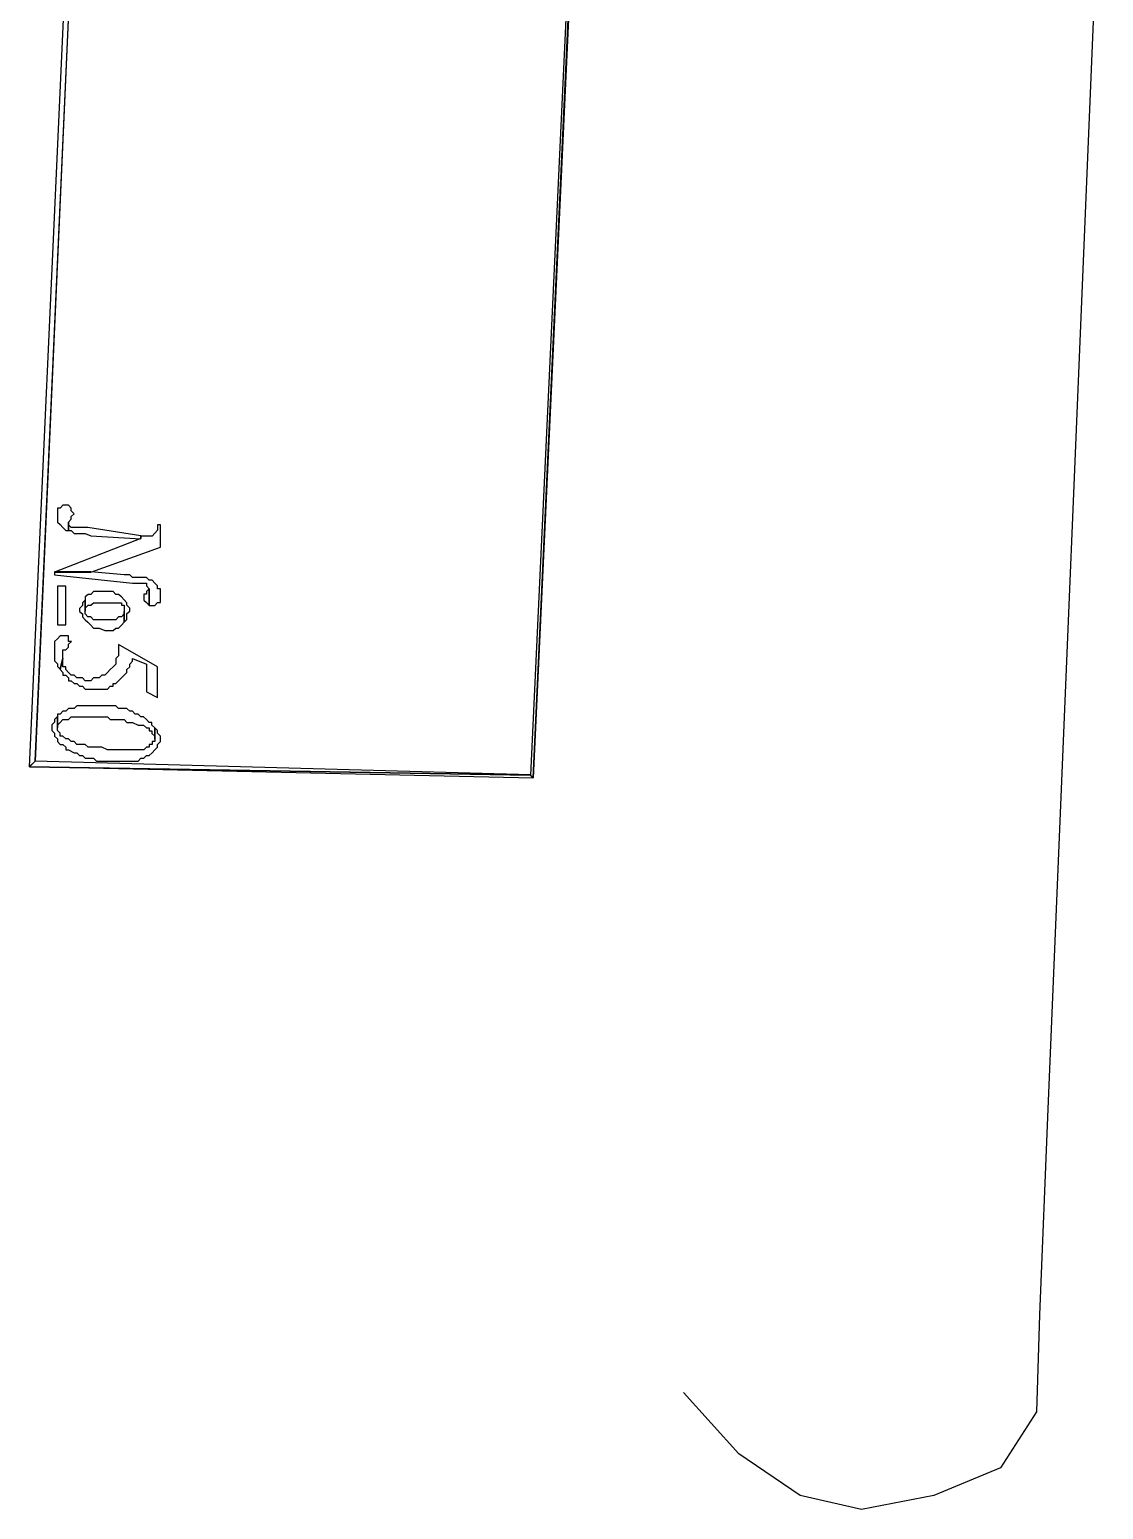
# Model space of a CAD drawing. Extents: x 212106 to 638151, y -1311344 to 1260505.
# Drawn here: x 235892 to 263463, y -248868 to -210872 of the extents above; entities that cross this region are included whole.
import ezdxf

# ---------------------------------------------------------------- set-up
doc = ezdxf.new("R2010")
doc.units = 0
doc.header["$MEASUREMENT"] = 0
doc.layers.add('at_Entity', color=7, linetype='Continuous')

msp = doc.modelspace()

# ---------------------------------------------------------------- linework, layer by layer
at = {"layer": 'at_Entity', "color": 0}
for p, q in [((235892, -229799), (241534, -105661)), ((235892, -229799), (241534, -105661)), ((241534, -105661), (236035, -229655)), ((241534, -105661), (236035, -229655)), ((241534, -105661), (236035, -229655)), ((241534, -105661), (236035, -229655)), ((236035, -229655), (241606, -105804)), ((236035, -229655), (241606, -105804)), ((254534, -106231), (248749, -230016)), ((254534, -106231), (248749, -230016)), ((254605, -106161), (248820, -230087)), ((254605, -106161), (248820, -230087)), ((248820, -230088), (254534, -106231)), ((248820, -230088), (254534, -106231)), ((248820, -230087), (254534, -106233)), ((248820, -230087), (254534, -106233)), ((263463, -204371), (262034, -238580)), ((236677, -223161), (236606, -223161)), ((236606, -223161), (236606, -223227)), ((236606, -223227), (236606, -223302)), ((236606, -223302), (236606, -223376)), ((236606, -223376), (236606, -223442)), ((236749, -223087), (236677, -223161)), ((236677, -223161), (236677, -223161)), ((236820, -223087), (236749, -223087)), ((236891, -223087), (236820, -223087)), ((236820, -223087), (236820, -223087)), ((236963, -223161), (236891, -223087)), ((236963, -223227), (236963, -223161)), ((237034, -223302), (236963, -223227)), ((236963, -223376), (237034, -223302)), ((236963, -223442), (236963, -223376)), ((237034, -223302), (237034, -223302)), ((236606, -223442), (236606, -223517)), ((236606, -223517), (236677, -223583)), ((236677, -223583), (236677, -223583)), ((236677, -223583), (236749, -223657)), ((236749, -223657), (236820, -223732)), ((236820, -223732), (236891, -223732)), ((236891, -223517), (236963, -223442)), ((236891, -223732), (236891, -223517)), ((236891, -223517), (236891, -223517)), ((236891, -223517), (236891, -223517)), ((236891, -223592), (236891, -223518)), ((236891, -223518), (236891, -223732)), ((236963, -223658), (236891, -223592)), ((236891, -223732), (236891, -223732)), ((236891, -223732), (236963, -223732)), ((237034, -223658), (236963, -223658)), ((236963, -223658), (236963, -223658)), ((236963, -223732), (237034, -223807)), ((237105, -223658), (237034, -223658)), ((237177, -223658), (237105, -223658)), ((237248, -223658), (237177, -223658)), ((237391, -223658), (237248, -223658)), ((238748, -223873), (237391, -223658)), ((237391, -223658), (237391, -223658)), ((239178, -223728), (239106, -223802)), ((239249, -223587), (239178, -223587)), ((239178, -223587), (239178, -223587)), ((239178, -223587), (239178, -223662)), ((239178, -223662), (239178, -223728)), ((239178, -223728), (239178, -223728)), ((239249, -224158), (239249, -223587)), ((238749, -223943), (236534, -224802)), ((237034, -223807), (237105, -223807)), ((237105, -223807), (237177, -223807)), ((237177, -223807), (237248, -223807)), ((237248, -223807), (237320, -223807)), ((237320, -223807), (237462, -223873)), ((237462, -223873), (238748, -223947)), ((237463, -224802), (239249, -224158)), ((238748, -223947), (238748, -223873)), ((238892, -223877), (238749, -223877)), ((238749, -223877), (238749, -223943)), ((238963, -223877), (238892, -223877)), ((239035, -223877), (238963, -223877)), ((239106, -223802), (239035, -223877)), ((239035, -223877), (239035, -223877)), ((237463, -224798), (236534, -224798)), ((236534, -224798), (236534, -224873)), ((236534, -224802), (237463, -224802)), ((236534, -224873), (238535, -225087)), ((238320, -224873), (237463, -224798)), ((238464, -224873), (238320, -224873)), ((238535, -224939), (238464, -224873)), ((236820, -225159), (236606, -225159)), ((236606, -225159), (236606, -226158)), ((236820, -226158), (236820, -225159)), ((237534, -225299), (237463, -225373)), ((237606, -225299), (237534, -225299)), ((237677, -225299), (237606, -225299)), ((237749, -225299), (237677, -225299)), ((237820, -225299), (237749, -225299)), ((237892, -225299), (237820, -225299)), ((237964, -225299), (237892, -225299)), ((238035, -225299), (237964, -225299)), ((238106, -225373), (238035, -225299)), ((238607, -224939), (238535, -224939)), ((238535, -225087), (238607, -225087)), ((238678, -224939), (238607, -224939)), ((238607, -225087), (238678, -225087)), ((238749, -224939), (238678, -224939)), ((238678, -225087), (238749, -225087)), ((238820, -224939), (238749, -224939)), ((238749, -225087), (238820, -225087)), ((238892, -224939), (238820, -224939)), ((238820, -225087), (238892, -225087)), ((238963, -225229), (238891, -225303)), ((238891, -225303), (238891, -225369)), ((238963, -225013), (238892, -224939)), ((238892, -224939), (238892, -224939)), ((238892, -225087), (238892, -225153)), ((238892, -225153), (238963, -225228)), ((239035, -225013), (238963, -225013)), ((238963, -225228), (238963, -225657)), ((238963, -225658), (238963, -225229)), ((238963, -225229), (238963, -225229)), ((239106, -225087), (239035, -225013)), ((239178, -225153), (239106, -225087)), ((239178, -225228), (239178, -225153)), ((239178, -225153), (239178, -225153)), ((239249, -225228), (239178, -225228)), ((239249, -225302), (239249, -225228)), ((239249, -225368), (239249, -225302)), ((237249, -225660), (237177, -225735)), ((237320, -225520), (237249, -225594)), ((237249, -225594), (237249, -225594)), ((237249, -225594), (237249, -225660)), ((237320, -225809), (237320, -225520)), ((237392, -225373), (237321, -225439)), ((237321, -225439), (237321, -225513)), ((237321, -225513), (237321, -225802)), ((237321, -225728), (237392, -225654)), ((237463, -225373), (237392, -225373)), ((237392, -225373), (237392, -225373)), ((237392, -225654), (237463, -225654)), ((237463, -225654), (237534, -225588)), ((237534, -225588), (237534, -225588)), ((237534, -225588), (237606, -225588)), ((237606, -225588), (237677, -225588)), ((237677, -225588), (237749, -225588)), ((237749, -225588), (237820, -225588)), ((237820, -225588), (237892, -225588)), ((237892, -225588), (238035, -225588)), ((238035, -225588), (238035, -225588)), ((238035, -225588), (238106, -225588)), ((238177, -225373), (238106, -225373)), ((238106, -225588), (238249, -225588)), ((238249, -225439), (238177, -225373)), ((238320, -225513), (238249, -225439)), ((238249, -225439), (238249, -225439)), ((238249, -225588), (238249, -225654)), ((238249, -225654), (238320, -225654)), ((238392, -225588), (238320, -225513)), ((238320, -225654), (238320, -225728)), ((238392, -225654), (238392, -225588)), ((238463, -225728), (238392, -225654)), ((238392, -225654), (238392, -225654)), ((238891, -225369), (238821, -225369)), ((238821, -225369), (238821, -225444)), ((238821, -225444), (238821, -225444)), ((238821, -225444), (238821, -225518)), ((238821, -225518), (238891, -225584)), ((238891, -225584), (238963, -225658)), ((238963, -225657), (239035, -225657)), ((239035, -225657), (239035, -225657)), ((239035, -225657), (239106, -225657)), ((239106, -225657), (239178, -225582)), ((239178, -225582), (239178, -225582)), ((239178, -225582), (239249, -225582)), ((239249, -225442), (239249, -225368)), ((239249, -225516), (239249, -225442)), ((239249, -225582), (239249, -225516)), ((237177, -225735), (237177, -225809)), ((237177, -225809), (237249, -225875)), ((237249, -225875), (237249, -225949)), ((237249, -225949), (237249, -225949)), ((237249, -225949), (237320, -226023)), ((237320, -225875), (237320, -225809)), ((237391, -225949), (237320, -225875)), ((237320, -225875), (237320, -225875)), ((237320, -226023), (237391, -226089)), ((237321, -225802), (237321, -225728)), ((237321, -225728), (237321, -225728)), ((237462, -225949), (237391, -225949)), ((237534, -226023), (237462, -225949)), ((237605, -226023), (237534, -226023)), ((237677, -226023), (237605, -226023)), ((237605, -226023), (237605, -226023)), ((237749, -226023), (237677, -226023)), ((237820, -226023), (237749, -226023)), ((237891, -226023), (237820, -226023)), ((237962, -226023), (237891, -226023)), ((238105, -226023), (237962, -226023)), ((238177, -225949), (238105, -226023)), ((238105, -226023), (238105, -226023)), ((238248, -225949), (238177, -225949)), ((238320, -225875), (238248, -225949)), ((238320, -225728), (238320, -225802)), ((238320, -225802), (238320, -226083)), ((238320, -226089), (238320, -225809)), ((238320, -225809), (238320, -225809)), ((238320, -225809), (238320, -225875)), ((238320, -225875), (238320, -225875)), ((238320, -226083), (238392, -226017)), ((238392, -225868), (238463, -225802)), ((238392, -225943), (238392, -225868)), ((238392, -226017), (238392, -225943)), ((238463, -225802), (238463, -225728)), ((236606, -226158), (236820, -226158)), ((236678, -226440), (236606, -226514)), ((236749, -226440), (236678, -226440)), ((236820, -226440), (236749, -226440)), ((236892, -226440), (236820, -226440)), ((236892, -226514), (236892, -226440)), ((237391, -226089), (237391, -226089)), ((237391, -226089), (237462, -226164)), ((237462, -226164), (237462, -226164)), ((237462, -226164), (237534, -226238)), ((237534, -226238), (237605, -226238)), ((237605, -226238), (237677, -226238)), ((237677, -226238), (237820, -226304)), ((237820, -226304), (237891, -226304)), ((237891, -226304), (237962, -226304)), ((237962, -226304), (238034, -226304)), ((238034, -226304), (238105, -226238)), ((238105, -226238), (238177, -226238)), ((238177, -226238), (238248, -226164)), ((238177, -226238), (238177, -226238)), ((238248, -226164), (238320, -226089)), ((238320, -226089), (238320, -226089)), ((236606, -226514), (236535, -226580)), ((236535, -226580), (236535, -226654)), ((236535, -226654), (236535, -226728)), ((236535, -226728), (236535, -226794)), ((236535, -226794), (236535, -226869)), ((236606, -226514), (236606, -226514)), ((236749, -226869), (236749, -226794)), ((236749, -226794), (236820, -226794)), ((236820, -226794), (236892, -226728)), ((236892, -226580), (236892, -226514)), ((236964, -226580), (236892, -226580)), ((236892, -226654), (236964, -226580)), ((236892, -226728), (236892, -226654)), ((236892, -226654), (236892, -226654)), ((239177, -227230), (238177, -226661)), ((238177, -226661), (238177, -226735)), ((238177, -226735), (238177, -226801)), ((238177, -226801), (238177, -226875)), ((236535, -226869), (236535, -226943)), ((236535, -226943), (236535, -227009)), ((236535, -227009), (236535, -227083)), ((236535, -227083), (236606, -227157)), ((236606, -227157), (236606, -227223)), ((236748, -227016), (236677, -227304)), ((236678, -227297), (236749, -227009)), ((236748, -227090), (236748, -227016)), ((236748, -227164), (236748, -227090)), ((236748, -227230), (236748, -227164)), ((236749, -226943), (236749, -226869)), ((236749, -227009), (236749, -226943)), ((236749, -227009), (236749, -227009)), ((238105, -227164), (238035, -227230)), ((238177, -226950), (238105, -227016)), ((238105, -227016), (238105, -227016)), ((238105, -227016), (238105, -227090)), ((238105, -227090), (238105, -227164)), ((238177, -226875), (238177, -226950)), ((238462, -227164), (238534, -227090)), ((238462, -227230), (238462, -227164)), ((238534, -227090), (238534, -227016)), ((238534, -227016), (238891, -227164)), ((238891, -227164), (238891, -227873)), ((236606, -227223), (236606, -227223)), ((236606, -227223), (236678, -227297)), ((236677, -227304), (236748, -227378)), ((236820, -227230), (236748, -227230)), ((236748, -227378), (236748, -227444)), ((236748, -227444), (236820, -227444)), ((236820, -227304), (236820, -227230)), ((236891, -227378), (236820, -227304)), ((236820, -227444), (236891, -227518)), ((236963, -227444), (236891, -227378)), ((236891, -227518), (236891, -227593)), ((236891, -227593), (236963, -227593)), ((237035, -227444), (236963, -227444)), ((236963, -227593), (237035, -227659)), ((237105, -227518), (237035, -227444)), ((237177, -227518), (237105, -227518)), ((237249, -227518), (237177, -227518)), ((237320, -227593), (237249, -227518)), ((237391, -227593), (237320, -227593)), ((237462, -227593), (237391, -227593)), ((237534, -227518), (237462, -227593)), ((237606, -227518), (237534, -227518)), ((237677, -227518), (237606, -227518)), ((237748, -227444), (237677, -227518)), ((237820, -227444), (237748, -227444)), ((237748, -227444), (237748, -227444)), ((237891, -227378), (237820, -227444)), ((237963, -227304), (237891, -227378)), ((237891, -227378), (237891, -227378)), ((238035, -227230), (237963, -227304)), ((238035, -227230), (238035, -227230)), ((238105, -227659), (238177, -227593)), ((238177, -227593), (238248, -227518)), ((238177, -227593), (238177, -227593)), ((238248, -227518), (238320, -227444)), ((238320, -227444), (238391, -227378)), ((238320, -227444), (238320, -227444)), ((238391, -227304), (238462, -227230)), ((238391, -227378), (238391, -227304)), ((238462, -227230), (238462, -227230)), ((239177, -228021), (239177, -227230)), ((237035, -227659), (237105, -227659)), ((237105, -227659), (237105, -227659)), ((237105, -227659), (237177, -227733)), ((237177, -227733), (237249, -227733)), ((237249, -227733), (237320, -227807)), ((237320, -227807), (237391, -227807)), ((237391, -227807), (237534, -227807)), ((237534, -227807), (237606, -227807)), ((237606, -227807), (237677, -227807)), ((237677, -227807), (237748, -227807)), ((237748, -227807), (237820, -227807)), ((237820, -227807), (237891, -227807)), ((237891, -227807), (237963, -227733)), ((237963, -227733), (238035, -227733)), ((238035, -227733), (238035, -227659)), ((238035, -227659), (238105, -227659)), ((238891, -227873), (239177, -228021)), ((236891, -228307), (236820, -228373)), ((236963, -228307), (236891, -228307)), ((237034, -228307), (236963, -228307)), ((237105, -228233), (237034, -228307)), ((237177, -228233), (237105, -228233)), ((237249, -228233), (237177, -228233)), ((237320, -228233), (237249, -228233)), ((237391, -228233), (237320, -228233)), ((237463, -228233), (237391, -228233)), ((237534, -228233), (237463, -228233)), ((237606, -228233), (237534, -228233)), ((237677, -228233), (237606, -228233)), ((237748, -228233), (237677, -228233)), ((237820, -228233), (237748, -228233)), ((237962, -228233), (237820, -228233)), ((238034, -228233), (237962, -228233)), ((238106, -228233), (238034, -228233)), ((238177, -228307), (238106, -228233)), ((238248, -228307), (238177, -228307)), ((238320, -228307), (238248, -228307)), ((238391, -228307), (238320, -228307)), ((238462, -228373), (238391, -228307)), ((236534, -228652), (236464, -228726)), ((236464, -228726), (236464, -228800)), ((236606, -228512), (236534, -228586)), ((236534, -228586), (236534, -228586)), ((236534, -228586), (236534, -228652)), ((236677, -228447), (236605, -228447)), ((236605, -228447), (236605, -228521)), ((236605, -228521), (236605, -228801)), ((236605, -228735), (236677, -228661)), ((236606, -228800), (236606, -228512)), ((236749, -228373), (236677, -228447)), ((236677, -228661), (236749, -228587)), ((236677, -228661), (236677, -228661)), ((236820, -228373), (236749, -228373)), ((236749, -228587), (236820, -228587)), ((236820, -228587), (236891, -228587)), ((236891, -228587), (236963, -228521)), ((236963, -228521), (236963, -228521)), ((236963, -228521), (237034, -228521)), ((237034, -228521), (237105, -228521)), ((237105, -228521), (237177, -228521)), ((237177, -228521), (237249, -228521)), ((237249, -228521), (237320, -228521)), ((237320, -228521), (237463, -228521)), ((237463, -228521), (237534, -228521)), ((237534, -228521), (237606, -228521)), ((237606, -228521), (237677, -228521)), ((237677, -228521), (237820, -228521)), ((237820, -228521), (237820, -228521)), ((237820, -228521), (237892, -228521)), ((237892, -228521), (237962, -228587)), ((237962, -228587), (238106, -228587)), ((238106, -228587), (238177, -228587)), ((238177, -228587), (238248, -228587)), ((238248, -228587), (238320, -228587)), ((238320, -228587), (238391, -228661)), ((238391, -228661), (238462, -228661)), ((238534, -228373), (238462, -228373)), ((238462, -228661), (238534, -228661)), ((238606, -228447), (238534, -228373)), ((238534, -228661), (238677, -228735)), ((238677, -228447), (238606, -228447)), ((238606, -228447), (238606, -228447)), ((238748, -228521), (238677, -228447)), ((238820, -228521), (238748, -228521)), ((238891, -228587), (238820, -228521)), ((238963, -228661), (238891, -228587)), ((239034, -228661), (238963, -228661)), ((239034, -228735), (239034, -228661)), ((236464, -228800), (236464, -228800)), ((236464, -228800), (236464, -228866)), ((236464, -228866), (236534, -228940)), ((236534, -228940), (236534, -229014)), ((236534, -229014), (236606, -229080)), ((236605, -228801), (236605, -228735)), ((236605, -228801), (236605, -228801)), ((236606, -228866), (236606, -228800)), ((236678, -228940), (236606, -228866)), ((236606, -229080), (236606, -229154)), ((236678, -229014), (236678, -228940)), ((236749, -229014), (236678, -229014)), ((236678, -229014), (236678, -229014)), ((236820, -229080), (236749, -229014)), ((236892, -229080), (236820, -229080)), ((236963, -229154), (236892, -229080)), ((238677, -228735), (238748, -228735)), ((238748, -228735), (238820, -228735)), ((238820, -228735), (238891, -228801)), ((238891, -228801), (238963, -228801)), ((238963, -228801), (238963, -228875)), ((238963, -228875), (239034, -228875)), ((239105, -228801), (239034, -228735)), ((239034, -228875), (239034, -228949)), ((239034, -228949), (239105, -229015)), ((239105, -229089), (239105, -228801)), ((239105, -229015), (239105, -229089)), ((239177, -228866), (239106, -228800)), ((239106, -228800), (239106, -229080)), ((239106, -229080), (239106, -229154)), ((239177, -228940), (239177, -228866)), ((239177, -228866), (239177, -228866)), ((239249, -229014), (239177, -228940)), ((239249, -229080), (239249, -229014)), ((239249, -229154), (239249, -229080)), ((236606, -229154), (236606, -229154)), ((236606, -229154), (236678, -229228)), ((236678, -229228), (236749, -229228)), ((236749, -229228), (236820, -229294)), ((236820, -229294), (236820, -229368)), ((236820, -229368), (236892, -229368)), ((236892, -229368), (237035, -229442)), ((237035, -229154), (236963, -229154)), ((237106, -229228), (237035, -229154)), ((237035, -229442), (237106, -229442)), ((237177, -229228), (237106, -229228)), ((237106, -229228), (237106, -229228)), ((237106, -229442), (237106, -229442)), ((237106, -229442), (237177, -229508)), ((237249, -229228), (237177, -229228)), ((237321, -229228), (237249, -229228)), ((237392, -229294), (237321, -229228)), ((237463, -229294), (237392, -229294)), ((237606, -229294), (237463, -229294)), ((237678, -229294), (237606, -229294)), ((237749, -229294), (237678, -229294)), ((237892, -229368), (237749, -229294)), ((237964, -229368), (237892, -229368)), ((238034, -229368), (237964, -229368)), ((238106, -229368), (238034, -229368)), ((238249, -229368), (238106, -229368)), ((238320, -229368), (238249, -229368)), ((238392, -229368), (238320, -229368)), ((238463, -229368), (238392, -229368)), ((238535, -229368), (238463, -229368)), ((238606, -229368), (238535, -229368)), ((238677, -229368), (238606, -229368)), ((238821, -229368), (238677, -229368)), ((238677, -229368), (238677, -229368)), ((238892, -229294), (238821, -229368)), ((238963, -229294), (238892, -229294)), ((239035, -229228), (238963, -229228)), ((238963, -229228), (238963, -229294)), ((238963, -229508), (239035, -229442)), ((239106, -229154), (239035, -229154)), ((239035, -229154), (239035, -229228)), ((239035, -229442), (239106, -229368)), ((239035, -229442), (239035, -229442)), ((239106, -229368), (239177, -229294)), ((239177, -229228), (239249, -229154)), ((239177, -229294), (239177, -229228)), ((239177, -229294), (239177, -229294)), ((236035, -229653), (235892, -229793)), ((236035, -229653), (235892, -229793)), ((236035, -229655), (235892, -229799)), ((236035, -229655), (235892, -229799)), ((235892, -229793), (248749, -230007)), ((235892, -229793), (248749, -230007)), ((235892, -229804), (248748, -230018)), ((248819, -230092), (235892, -229804)), ((235892, -229804), (248748, -230018)), ((248819, -230092), (235892, -229804)), ((248749, -230007), (236035, -229653)), ((248749, -230007), (236035, -229653)), ((237177, -229508), (237249, -229508)), ((237249, -229508), (237321, -229582)), ((237321, -229582), (237392, -229582)), ((237392, -229582), (237463, -229582)), ((237463, -229582), (237535, -229582)), ((237535, -229582), (237606, -229657)), ((237606, -229657), (237678, -229657)), ((237678, -229657), (237749, -229657)), ((237749, -229657), (237892, -229657)), ((237892, -229657), (237892, -229657)), ((237892, -229657), (237964, -229657)), ((237964, -229657), (238034, -229657)), ((238034, -229657), (238106, -229657)), ((238106, -229657), (238249, -229657)), ((238249, -229657), (238320, -229657)), ((238320, -229657), (238392, -229657)), ((238392, -229657), (238463, -229657)), ((238463, -229657), (238535, -229657)), ((238535, -229657), (238606, -229657)), ((238606, -229657), (238677, -229657)), ((238677, -229657), (238749, -229582)), ((238749, -229582), (238821, -229582)), ((238821, -229582), (238892, -229508)), ((238821, -229582), (238821, -229582)), ((238892, -229508), (238963, -229508)), ((248748, -230018), (248819, -230092)), ((248748, -230018), (248819, -230092)), ((248749, -230016), (248820, -230088)), ((248749, -230016), (248820, -230088)), ((262034, -238580), (261819, -243873)), ((261819, -243873), (261748, -246366)), ((254106, -247437), (252677, -245866)), ((261748, -246366), (260820, -247797)), ((255677, -248508), (254106, -247437)), ((260820, -247797), (259105, -248508)), ((257249, -248868), (255677, -248508)), ((259105, -248508), (257249, -248868))]:
    msp.add_line(p, q, dxfattribs=at)

doc.saveas('drawing.dxf')
